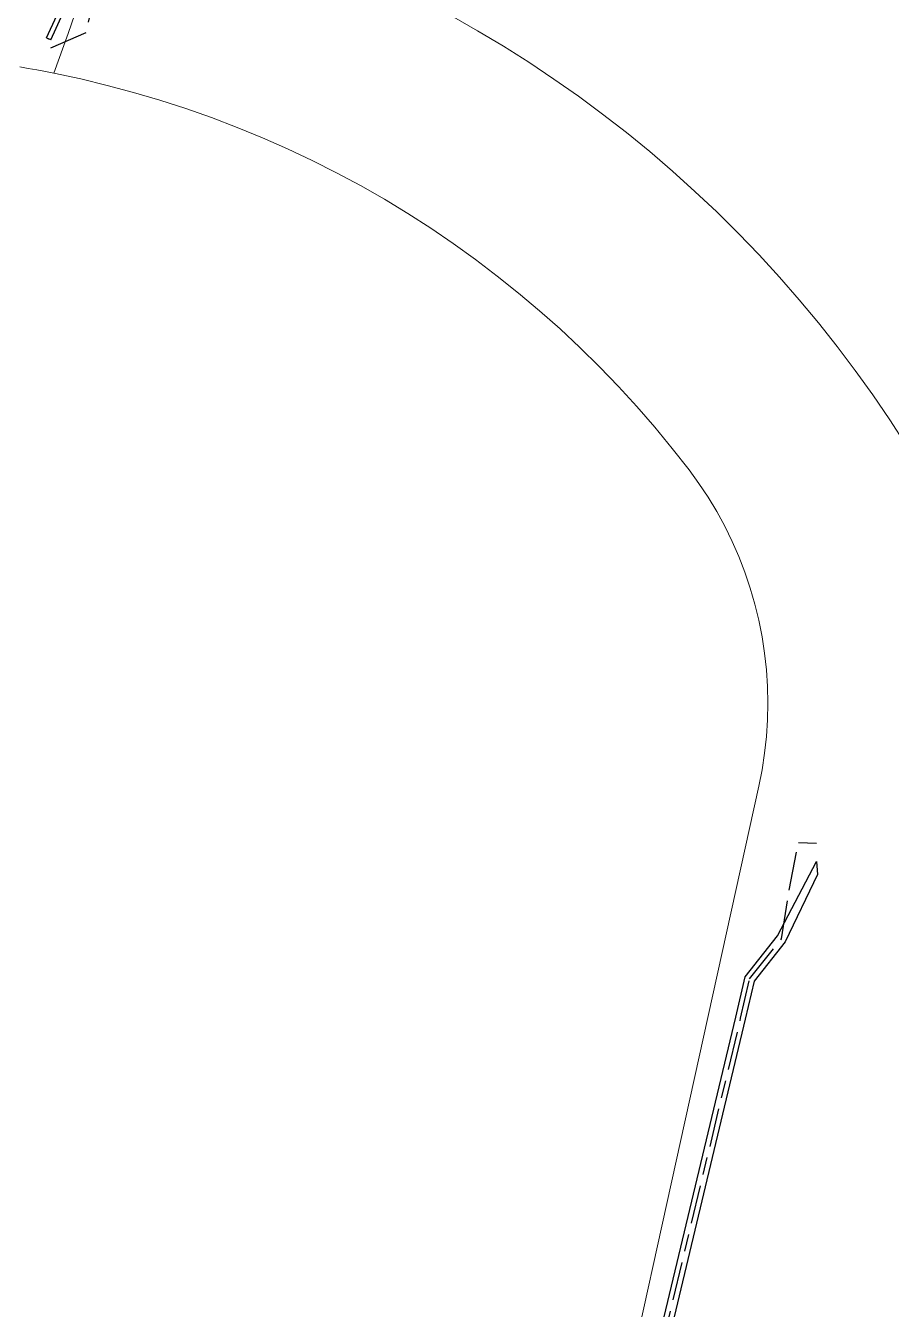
# Model space of a CAD drawing. Header units: metres. Extents: x 300268 to 302887, y 6172399 to 6173904.
# Drawn here: x 301599.1 to 301689, y 6173022.1 to 6173155.4 of the extents above; entities that cross this region are included whole.
import ezdxf

# ---------------------------------------------------------------- set-up
doc = ezdxf.new("R2010")
doc.units = ezdxf.units.M
doc.linetypes.add('Cable Exist UG', pattern=[8.2, 4, -1.2, 1.8, -1.2])
doc.layers.add('Cadastre Land Parcels_SP_EXT', color=9, linetype='Continuous', lineweight=5)
doc.layers.add('Cadastre Roads_SP_EXT', color=9, linetype='Continuous', lineweight=5)
for name, color, linetype in [('Duct_SP_EXT', 7, 'Continuous'), ('Mains_HV_EXT', 7, 'Continuous'), ('Mains_SL_EXT', 7, 'Continuous')]:
    doc.layers.add(name, color=color, linetype=linetype)
doc.styles.get("Standard").update_dxf_attribs({"font": 'arial.ttf'})
doc.linetypes.add('Cable E UG', pattern='A,6,-0.5,["E",Standard,S=1.7,R=0,X=0.5,Y=-1],-2.9', length=9.4)

msp = doc.modelspace()

# ---------------------------------------------------------------- linework, layer by layer
at = {"layer": 'Cadastre Land Parcels_SP_EXT', "linetype": 'Continuous'}
for points in [[(301604.92, 6173158.73), (301603.49, 6173154.58), (301602.01, 6173150.44), (301604.79, 6173149.84), (301607.55, 6173149.18), (301610.29, 6173148.45), (301613.02, 6173147.64), (301615.71, 6173146.77), (301618.39, 6173145.84), (301621.05, 6173144.81), (301623.67, 6173143.73), (301626.27, 6173142.6), (301628.83, 6173141.38), (301631.36, 6173140.1), (301633.87, 6173138.76), (301636.34, 6173137.35), (301638.76, 6173135.87), (301641.15, 6173134.34), (301643.49, 6173132.74), (301645.8, 6173131.09), (301648.06, 6173129.37), (301650.28, 6173127.6), (301652.46, 6173125.77), (301654.58, 6173123.88), (301656.65, 6173121.94), (301658.68, 6173119.95), (301660.65, 6173117.91), (301662.57, 6173115.82), (301664.43, 6173113.67), (301666.24, 6173111.48), (301667.98, 6173109.25), (301669.01, 6173107.84), (301669.97, 6173106.4), (301670.86, 6173104.91), (301671.69, 6173103.38), (301672.46, 6173101.82), (301673.15, 6173100.23), (301673.78, 6173098.61), (301674.34, 6173096.97), (301674.82, 6173095.3), (301675.23, 6173093.62), (301675.57, 6173091.92), (301675.83, 6173090.2), (301676.02, 6173088.48), (301676.14, 6173086.74), (301676.17, 6173085.01), (301676.14, 6173083.27), (301676.02, 6173081.54), (301675.83, 6173079.81), (301675.57, 6173078.09), (301675.24, 6173076.39), (301652.77, 6172974.46)], [(301643.29, 6173156.39), (301646.01, 6173154.85), (301648.69, 6173153.24), (301651.33, 6173151.57), (301653.93, 6173149.83), (301656.49, 6173148.04), (301659, 6173146.18), (301661.47, 6173144.27), (301663.89, 6173142.3), (301666.27, 6173140.26), (301668.59, 6173138.17), (301670.86, 6173136.03), (301673.08, 6173133.83), (301675.25, 6173131.57), (301677.36, 6173129.27), (301679.42, 6173126.91), (301681.42, 6173124.51), (301683.36, 6173122.06), (301685.24, 6173119.56), (301687.07, 6173117.02), (301688.82, 6173114.44), (301690.52, 6173111.81)], [(301690.52, 6173111.81), (301688.82, 6173114.44), (301687.07, 6173117.02), (301685.24, 6173119.56), (301683.36, 6173122.06), (301681.42, 6173124.51), (301679.42, 6173126.91), (301677.36, 6173129.27), (301675.25, 6173131.57), (301673.08, 6173133.83), (301670.86, 6173136.03), (301668.59, 6173138.17), (301666.27, 6173140.26), (301663.89, 6173142.3), (301661.47, 6173144.27), (301659, 6173146.18), (301656.49, 6173148.04), (301653.93, 6173149.83), (301651.33, 6173151.57), (301648.69, 6173153.24), (301646.01, 6173154.85), (301643.29, 6173156.39)], [(301652.77, 6172974.46), (301675.24, 6173076.39), (301675.57, 6173078.09), (301675.83, 6173079.81), (301676.02, 6173081.54), (301676.14, 6173083.27), (301676.17, 6173085.01), (301676.14, 6173086.74), (301676.02, 6173088.48), (301675.83, 6173090.2), (301675.57, 6173091.92), (301675.23, 6173093.62), (301674.82, 6173095.3), (301674.34, 6173096.97), (301673.78, 6173098.61), (301673.15, 6173100.23), (301672.46, 6173101.82), (301671.69, 6173103.38), (301670.86, 6173104.91), (301669.97, 6173106.4), (301669.01, 6173107.84), (301667.98, 6173109.25), (301666.24, 6173111.48), (301664.43, 6173113.67), (301662.57, 6173115.82), (301660.65, 6173117.91), (301658.68, 6173119.95), (301656.65, 6173121.94), (301654.58, 6173123.88), (301652.46, 6173125.77), (301650.28, 6173127.6), (301648.06, 6173129.37), (301645.8, 6173131.09), (301643.49, 6173132.74), (301641.15, 6173134.34), (301638.76, 6173135.87), (301636.34, 6173137.35), (301633.87, 6173138.76), (301631.36, 6173140.1), (301628.83, 6173141.38), (301626.27, 6173142.6), (301623.67, 6173143.73), (301621.05, 6173144.81), (301618.39, 6173145.84), (301615.71, 6173146.77), (301613.02, 6173147.64), (301610.29, 6173148.45), (301607.55, 6173149.18), (301604.79, 6173149.84), (301602.01, 6173150.44), (301601.12, 6173150.62), (301600.24, 6173150.78), (301599.35, 6173150.94), (301598.46, 6173151.09)]]:
    msp.add_lwpolyline(points, dxfattribs=at)
at = {"layer": 'Cadastre Roads_SP_EXT', "linetype": 'Continuous'}
for points in [[(301604.92, 6173158.73), (301603.49, 6173154.58), (301602.01, 6173150.44), (301604.79, 6173149.84), (301607.55, 6173149.18), (301610.29, 6173148.45), (301613.02, 6173147.64), (301615.71, 6173146.77), (301618.39, 6173145.84), (301621.05, 6173144.81), (301623.67, 6173143.73), (301626.27, 6173142.6), (301628.83, 6173141.38), (301631.36, 6173140.1), (301633.87, 6173138.76), (301636.34, 6173137.35), (301638.76, 6173135.87), (301641.15, 6173134.34), (301643.49, 6173132.74), (301645.8, 6173131.09), (301648.06, 6173129.37), (301650.28, 6173127.6), (301652.46, 6173125.77), (301654.58, 6173123.88), (301656.65, 6173121.94), (301658.68, 6173119.95), (301660.65, 6173117.91), (301662.57, 6173115.82), (301664.43, 6173113.67), (301666.24, 6173111.48), (301667.98, 6173109.25), (301669.01, 6173107.84), (301669.97, 6173106.4), (301670.86, 6173104.91), (301671.69, 6173103.38), (301672.46, 6173101.82), (301673.15, 6173100.23), (301673.78, 6173098.61), (301674.34, 6173096.97), (301674.82, 6173095.3), (301675.23, 6173093.62), (301675.57, 6173091.92), (301675.83, 6173090.2), (301676.02, 6173088.48), (301676.14, 6173086.74), (301676.17, 6173085.01), (301676.14, 6173083.27), (301676.02, 6173081.54), (301675.83, 6173079.81), (301675.57, 6173078.09), (301675.24, 6173076.39), (301652.77, 6172974.46)], [(301690.52, 6173111.81), (301688.82, 6173114.44), (301687.07, 6173117.02), (301685.24, 6173119.56), (301683.36, 6173122.06), (301681.42, 6173124.51), (301679.42, 6173126.91), (301677.36, 6173129.27), (301675.25, 6173131.57), (301673.08, 6173133.83), (301670.86, 6173136.03), (301668.59, 6173138.17), (301666.27, 6173140.26), (301663.89, 6173142.3), (301661.47, 6173144.27), (301659, 6173146.18), (301656.49, 6173148.04), (301653.93, 6173149.83), (301651.33, 6173151.57), (301648.69, 6173153.24), (301646.01, 6173154.85), (301643.29, 6173156.39)]]:
    msp.add_lwpolyline(points, dxfattribs=at)
at = {"layer": 'Duct_SP_EXT'}
for p, q in [((301601.24, 6173154.11), (301608.57, 6173170.16)), ((301601.68, 6173153.91), (301609.01, 6173169.96)), ((301601.24, 6173154.11), (301601.46, 6173154.01)), ((301601.68, 6173153.91), (301601.46, 6173154.01))]:
    msp.add_line(p, q, dxfattribs=at)
at = {"layer": 'Mains_HV_EXT', "linetype": 'Cable Exist UG'}
msp.add_lwpolyline([(301546.95, 6173135.02), (301546.87, 6173132.05), (301546.73, 6173129.77), (301546.42, 6173122.38), (301546.33, 6173120.17), (301545.85, 6173110.57), (301545.29, 6173100.97), (301544.66, 6173091.38), (301543.96, 6173081.8), (301543.17, 6173072.22), (301542.31, 6173062.64), (301541.37, 6173053.08), (301540.36, 6173043.52), (301539.26, 6173033.97), (301538.57, 6173027.66), (301660.62, 6172999.11), (301673.34, 6173052.29), (301674.27, 6173056.38), (301674.27, 6173056.38), (301677.57, 6173060.53), (301678.38, 6173065.6), (301679.35, 6173070.54), (301681.23, 6173070.49)], dxfattribs=at)
at = {"layer": 'Mains_HV_EXT', "linetype": 'Cable E UG'}
for points in [[(301681.23, 6173068.58), (301681.32, 6173067.21), (301677.96, 6173060.22), (301677.96, 6173060.22), (301674.73, 6173056.15), (301673.82, 6173052.18), (301660.99, 6172998.51), (301538.02, 6173027.28), (301538.77, 6173034.03), (301539.86, 6173043.58), (301540.87, 6173053.13), (301541.81, 6173062.69), (301542.67, 6173072.26), (301543.46, 6173081.83), (301544.16, 6173091.42), (301544.79, 6173101), (301545.24, 6173108.69), (301543.97, 6173108.66), (301543.97, 6173108.66), (301517.12, 6173108.51), (301499.5, 6173108.65), (301498.73, 6173108.16)], [(301660.24, 6172999.71), (301672.85, 6173052.41), (301673.81, 6173056.6), (301677.18, 6173060.84), (301681.23, 6173068.58)]]:
    msp.add_lwpolyline(points, dxfattribs=at)
at = {"layer": 'Mains_SL_EXT', "linetype": 'Cable Exist UG'}
msp.add_lwpolyline([(301608.91, 6173170.56), (301605.34, 6173154.64), (301601.04, 6173152.78)], dxfattribs=at)

doc.saveas('drawing.dxf')
